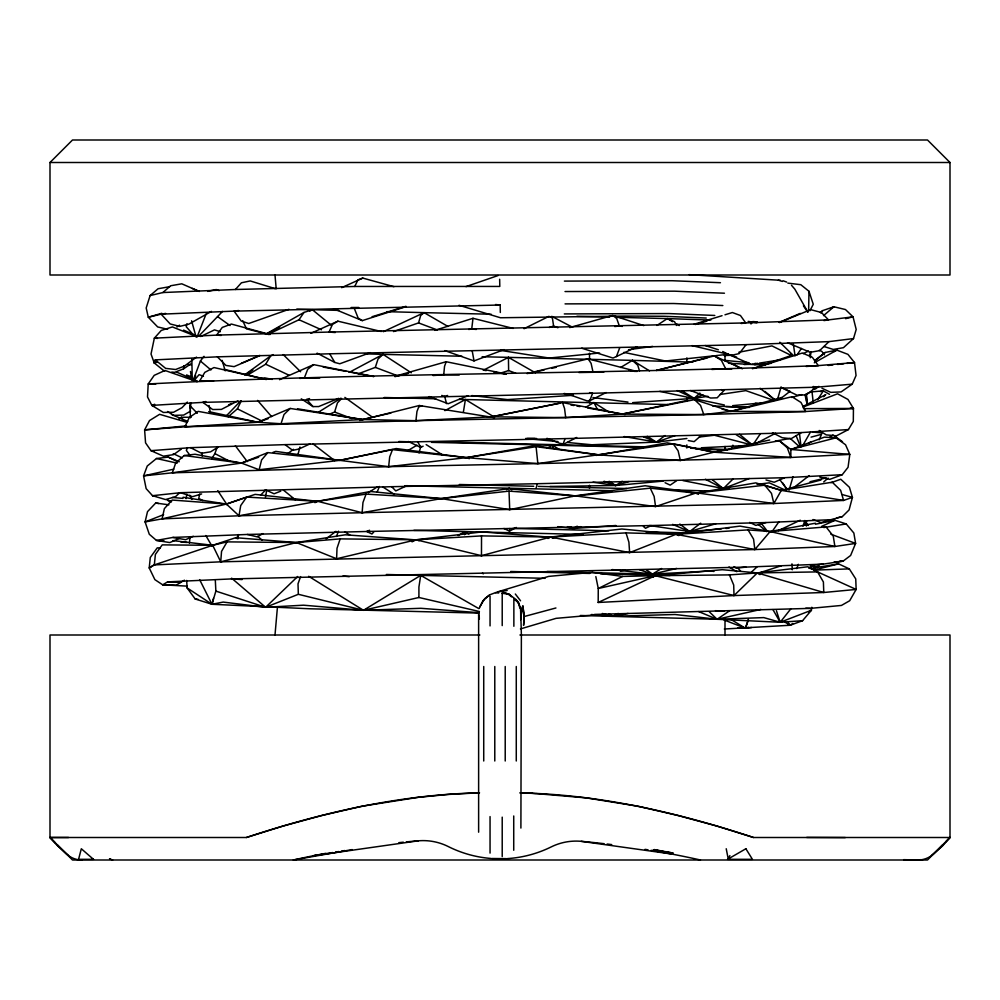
<?xml version="1.0" encoding="UTF-8"?>
<svg xmlns="http://www.w3.org/2000/svg" width="1000" height="1000" viewBox="0 0 1000 1000"><rect width="100%" height="100%" fill="white"/><g stroke="black" fill="none" stroke-linecap="round" stroke-linejoin="round"><path stroke-width="1.5" d="M515.8 373.25L508.625 370.575L508.425 357.362L482.113 356.725M803.062 407.025L837.537 393.8L847.962 399.438L853.438 408.438L853.312 421.45L848.438 429.562L836.462 435.812L826.263 434.9L819.25 430.475M808.65 310.438L808.975 291.275L800.812 284.7L787.85 283.125M815.425 524.225L834.938 520.325L846.225 523.925L853.85 533.025L855.6 543.413L834.9 546.487L770.138 531.538L748.075 529.9L676.038 534.288L626.025 532.888L550.638 537.038L481.525 535.887L481.475 555.688L220.725 561.825L154.338 564.9L149.225 567.962L154.875 579.637L162.675 584.825L187.05 586.125M555.188 537.587L482.025 531.9L416.15 539.788L336.6 558.763L337.013 548.312L340.175 538.875L416.15 539.788L481.525 535.887M468.7 329.475L471.725 329.012L473 318.3L513.212 328.425M814.275 570.438L814.5 567.388L812.788 565.237M237.825 538.925L238.062 535.938M419.212 540.138L345.225 534.8L296.438 542.55L220.725 561.825L221.55 551.362L227.062 541.875L296.438 542.55L340.175 538.875M179.213 538.488L169.788 542.575L156.45 540.413L149.288 534.25L145.1 521.925L162.1 518.862L238.988 515.788L362.125 512.712L362.962 502.525L366.062 494.1L441.275 498.6L509.712 509.65L575.138 495.863L645.138 485.75L773.85 503.512L843.587 500.438L852.438 497.362L849.425 487.3L840.775 479.25L831.038 482.713M275 635L277.413 607.425M463.375 412.15L465.4 399.525L667.85 404.575M189.425 543.188L189.963 537.225M433.05 375.538L443.713 374.787L444.538 366.337L446.175 361.725L506.163 374M171.8 372.062L174.662 372.362L183.538 368.837L183.85 365.838M810.1 568.575L838.55 563.862L849.312 568.888L855.738 578.913L856.15 589.438L823.775 592.5L734.013 595.562L598.188 602.475L598.263 588.5L595.837 576.6M179.5 492.938L175.438 496.725L165.525 499.55L152.513 495.688L146.15 488.638L143.562 475.887L172.325 472.812L388.65 466.675L389.688 456.912L392.5 449.637L466.463 457.625L537.863 463.612L790.85 457.475L849.8 454.4L848.05 467.3L842.25 474.712L829.75 479.35L819.862 477.125M464.625 534.688L464.95 531.638L583.088 534.412M181.412 449L173.525 454.65L163.363 456.175L150.963 450.662L145.562 442.863L144.613 429.875L184.9 426.812L415.925 420.688L416.962 411.5L419.275 405.513L494.55 417.688M419.038 452.962L420.812 446.138M503.925 528.475L509.487 531.138L509.8 528.513M810.275 357.775L810.975 351.737M811.8 607.263L811.413 610.237L802.575 620.7L790.25 625.25L724.338 629.012M545.1 578.312L420.712 575.4L418.913 587.038L418.913 597.487L479.425 611.525M572.112 496.362L650.263 488.162L695.6 493.125L764.75 485.188L781.312 490.387L832.225 482.212L840.65 490.337L843.587 500.438L781.312 490.387L755.775 482.875L695.6 493.125L655.562 506.575L575.138 495.863L509.025 491.125L441.275 498.6L370.487 491.488L238.988 515.788L240.712 505.575L246.7 497.075L317.738 501.337L362.125 512.712L773.85 503.512L781.312 490.387L820.962 480.012M186.062 498.675L186.875 494.15M265.45 497.212L266.525 491.362M199.75 494.025L198.75 498.4L202.812 500.637M258.637 457.238L241.488 463.075L172.325 472.812L175.7 462.975L184.2 455.55L195.037 454.25L241.488 463.075L259.15 469.75L261.6 459.938L267.825 452.6L339.8 460.35L388.65 466.675L537.863 463.612L673.15 443.738L713.9 452.175L790.85 457.475L790.85 449.45L779.388 440.788L713.9 452.175L680.362 460.538L598.987 454.9L536.087 446.688L466.463 457.625L388.65 466.675M186.95 323.738L186.2 326.688L192.763 334.2M186.688 580.438L187.1 587.913L195.175 598.975L211.975 604.275L213.487 598.425M297.75 455.387L299.95 446.987M777.337 400.025L781.112 386.85M393.512 331.575L418.55 322.912L420.675 315.538L424.1 312.65L491.138 314.225M479.237 613.1L310.012 608.787L211.975 604.275L215.863 591.112L215.338 580.65M824.05 346.538L833.3 349.438L843.45 347.688L853.512 338.575L856.2 329.475L853.037 316.837L845.462 309.538L833.9 306.775L822.663 310.613L820.275 312.375M536.112 488.025L537.388 483.713L784.613 477.713L842.25 474.712M789.05 490.163L793.037 476.737M328.975 414.4L334.588 412.038L337.45 402.863L341.562 398.625M169.725 286.675L158.088 288.738L150.113 295.562L146.188 307.987L148.287 317.238L157.675 326.938L167.625 329.288M268.087 418.75L257.787 422.25L184.9 426.812L189.237 417.537L198.2 411.375L257.787 422.25L281.025 423.75L284 414.525L290.2 408.45L362.55 419.538L415.925 420.688L703.775 414.562L805.713 411.5L853.438 408.438L850.362 408.237M358.162 373.85L375.325 367.388L378.038 359.025L383.025 354.363L461.987 356.25M802.987 526.2L804.862 520.462M164.625 371.325L154.225 362.925L155.25 359.875L217.375 356.838L329.663 353.8L746.125 344.663L828.962 341.625L853.512 338.575M737.825 627.938L745.425 628.237L748.425 619.412M723.85 619.875L745.425 628.237L748.4 619.587M796.8 568.638L798.3 564.3M479.325 608.2L482.887 600.825L489.15 595.212M300.587 576.6L298.012 583.837L298.337 594.3L265.613 607.288L223.188 602.087L211.975 604.275L187.1 587.913M848.438 429.562L801.413 432.587L565.075 438.612L562.938 444.55L546.925 438.325M211.762 458.8L214.875 453.587L217.425 446.613M479.75 606.8L484.738 598.65L490.05 594.7M581.725 348.212L613 358.05L616.425 356.562L619.738 347.713M193.375 379.762L200.4 361.025L204 356.325M566.538 393.663L587.075 400.887L589.775 400.725L592.6 393.275L816.237 387.212L852.225 384.175L856.05 375.5L854.525 362.562L847.925 354.35L836.8 350.112L825.175 352.475L814.513 360.7M299.8 378.425L304.4 377.837L307.688 369.35L313.625 364.637L373.837 376.488M197.062 337.05L206.1 313.9M336.413 536.475L338.525 531.175M187.45 447.612L186.325 450.4L189.887 455.175M377.238 491.85L379.425 486.475M819.175 439.825L821.55 434.312L811.05 437.137M729.9 855.612L728.188 858.737L726.225 848.75M731.137 449.188L732.9 445.175M804.9 525.013L806.787 520.8M193.65 379.888L195.662 375.75M228.162 416.763L237.387 408.85L241.2 401.025M150.113 295.562L162.9 292.538L235.4 289.5L354.738 286.462L357.987 279.837L362.8 278.087L393.913 286.675M809.925 310.788L813.263 304.288L808.975 291.275M809.163 355.487L811.188 351.65M802.712 445.613L810.45 432.075M191.388 403.062L189.887 405.65L190.438 417.8M247.013 375.4L265.688 364.212L270.625 355.913L273.288 354.613M236.287 538.488L238.812 534.562M817.65 399.675L823.3 390.875L829.538 394.338M753.55 443.95L760.288 433.85M797.05 354.888L801.425 348.45M267.975 334.35L299 319.75L304 312.438L312.325 309.688L338.713 310.387M771.775 532.05L778.875 521.812M750.975 323.988L752.788 321.55L757.312 321.912M820.812 313.012L822.663 310.613M746.125 344.663L739.163 353.612L732.1 355.175M580.413 615.487L717.075 619.275L780.188 622.263L790.85 608.787M194.237 380.363L199.088 374.65L203.45 376.25M411.613 540.562L416.15 539.788L481.475 555.688L754.85 549.55L770.138 531.538L815.438 523.212M519.925 635L950 635L950 837.5L942.537 845.95L931.525 855.612M235.4 289.5L241.412 282.8L250.212 280.938L275.225 288.65M531.775 793.225L586.337 797.887L638.038 806.213L678.1 815.525L716.675 825.987L753.525 837.5L950 837.5L934.087 853.413A22.5 22.5 0 0 1 918.175 860L903.637 859.663M373.738 532.075L371.925 534L366.725 531.487L247.375 534.462L172.913 537.438L156.45 540.413L164.112 540.925M168.888 504.825L155.675 503.038L147.5 511.662L145.1 521.925L163.612 514.65M226.975 415.225L240.775 400.825M198.6 336.312L222.525 311.413M187.375 402.088L182.025 407.663L173.562 412.25L163.35 412.45L151.85 405.387L147.513 396.95L148.212 383.95L154.213 375.35L164.95 370.462L197.175 381.712M260.525 495.2L265.95 489.725M50 162.5L72.5 140L927.5 140L950 162.5L950 275L50 275L50 162.5L950 162.5M942.5 845L927.5 860L72.5 860L57.5 845M945.713 841.787L950 837.5M733.312 478.713L723.337 488.575L682.913 480.575M812.987 519.538L821.012 522.537L842.35 516.587L849.075 509.95L852.438 497.362L842.138 494.538M622.7 576.425L598.263 588.5L655.263 575.688L734.013 595.562L757.337 572.925L807.763 566.775L817.55 571.9L823.4 581.975L823.775 592.5L757.337 572.925L722.35 569.7L655.263 575.688L622.7 576.425L592.525 572.375M828.962 341.625L819.6 350.65L810.163 352.3L787.537 342.713M215.863 591.112L265.613 607.288L297.7 576.5M699.862 393.05L694.212 398.35L632.7 402.625M823.55 396.7L825.763 394.65L802.8 406.562M751.525 571.987L757.125 566.825M162.9 292.538L170.575 285.775L181.788 283.812L198.95 291.288M701.012 435.6L694.137 441.637L688.25 440.55M823.725 481.912L828.138 478.088M823.525 315.637L833.9 306.775L831.263 308.337M815.025 360.725L825.175 352.475M179.288 461.737L168.275 457.1L156.488 458.512L147.25 466.012L143.562 475.887L173.8 469.162M737.775 447.45L740.025 445.675M793.45 487.887L809.175 475.625M780.512 398.7L790.075 391.275M287.375 453.925L293.45 449.288M326.112 538.825L335.913 531.325M812.05 569.263L814.5 567.388L819.188 565.875M818.888 386.375L815.45 388.988L812.738 389.137M649.6 525.513L689.625 531.562L700.7 523.2M665.062 435.538L656.375 442.1L591.888 444.762L567.263 442.45M196.513 357.1L184.475 366.05L175.625 369.5L165.625 368.375L155.25 359.875M808.9 568.312L812.613 565.562L810.037 567.175M244.562 374.925L270.625 355.913M792.738 623.488L790.25 625.25L787.8 624.663M808.925 612L811.413 610.237L780.188 622.263L763.775 617.6L717.075 619.275L675.013 614.5L612.788 616.275L591.337 614.525M829.475 437.425L833.088 434.9M852.225 384.175L841.087 391.925L830.788 392.35L821.975 388.275M676.6 480.712L670.188 485.138L665.075 482.738M176.988 326.95L179.55 325.2M246.425 374.312L252.862 369.9M729.8 610.662L717.075 619.275L698.637 611.562M183.538 368.837L191.175 363.688M808.65 443.275L811.15 441.6M178.988 418.837L181.35 417.25L191.062 417.275M656.938 325.438L667.337 318.587L710.837 320.1M368.325 492.75L377.375 486.825M154.338 564.65L149.225 567.962L150.287 557.487L157.238 547.863L160.25 547.888M549.975 486.475L615.7 485.487L622.225 481.262M652.675 577.337L655.263 575.688L729.438 574.9L757.337 572.925L817.55 571.9M218.438 446.9L210.562 451.838L201.537 453.275L190.55 447.663L150.963 450.662L153.938 451.075M318.538 412.15L340.975 398.15M547.038 571.512L652.463 574.125L661.562 568.488M231.612 578.162L265.613 607.288L303.488 605.188L363.475 610.288L420.712 575.4L478.875 608.638M620.612 367.488L632.425 360.363L692.825 362.188M184.438 580.188L176.038 585.237L162.675 584.825L167.587 581.875L231.462 578.913L745.913 567.1L823.1 564.138L843.062 561.175L850.625 555.462L855.6 543.413L830.875 534.2M381.275 331.5L337.9 321.175L332.425 324.438L329.05 332.062L216.6 335.112L154.35 338.162L151.025 354.025L154.225 362.925L157.225 362.212M801.413 432.587L791.062 438.725L782.237 437.738L772.525 432.75M407.725 450.65L416.962 445.225M577.225 526.175L573.237 528.5L557.863 526.65M458.212 535.513L464.95 531.638L468.925 534.05M585.8 407.212L593.913 402.562L609.525 412.438M190.662 411.087L183.625 415.087L173.738 415.375L167.55 411.512M266.038 333.975L304 312.438M262.962 533.587L257.2 536.85L247.375 534.462M211.45 311.388L188.787 324.15L179.775 326.4L170.188 323.963L161.137 314.175L148.287 317.238L161.775 313.288M814.3 362.8L836.8 350.112L834.188 351.562M547.125 448.225L552.562 445.188L643.737 447.5M506.538 489.738L509.237 488.225L612.013 490.7M444.888 410.65L465.4 399.525L493.225 416.438M509.487 531.138L516.325 527.463M266.075 334.4L279.675 327.125M309.613 311.15L312.325 309.688L331.388 325.3M349.212 372.375L383.025 354.363L411.3 372.8M618.212 613.4L612.788 616.275L602.375 613.475M408.25 441.475L420.725 447.463L423.113 446.2M754.812 364.762L757.537 363.325M547.913 538.475L550.638 537.038L621.875 529L676.038 534.288L754.85 549.55L834.9 546.487L833.25 536.087L826.062 526.912L770.138 531.538L739.975 526.112L676.038 534.288L629.637 552.625L550.638 537.038L547.587 537.513M154.225 362.925L156.975 361.488M755.4 443.8L775.6 433.25M237.975 400.838L221.388 409.412L212.675 409.525L202.85 402.362L151.85 405.387L154.537 406.15M483.612 370.112L508.425 357.362L632.425 360.363L649.513 370.863M576.7 437.475L562.938 444.55L561.025 443.375M228.612 404.888L231.35 403.525M589.775 400.725L606.175 392.537M524.05 328.7L549 316.312M412.013 541.838L416.15 539.788L419.087 540.712M803.25 353.587L808.562 351.012M200.65 336.512L214.488 329.888L220.338 331.7M616.425 356.562L637.05 346.688M833.763 519.575L766.05 522.55L651.275 525.538L645.512 528.275L643.388 526.438M778.263 530.688L800.288 520.212M314.913 502.663L317.738 501.337L366.062 494.1M407.1 485.575L395.788 490.9L391.675 486.7L180.562 492.688L152.513 495.688L155.562 495.95M598.188 602.475L655.263 575.688M383.325 331.688L424.1 312.65L448.013 326.475M310.262 443.775L298.962 449.012L292.7 450.363L285.038 444.65L190.55 447.663M821.637 526.362L834.938 520.325M341.662 287.663L362.8 278.087M310.912 333.312L337.9 321.175M193.3 536.287L185.613 539.712L172.913 537.438M279.55 379.675L313.625 364.637M369.538 530.25L366.725 531.487L651.275 525.538M784.613 477.713L774.212 482.25L765.987 479.938M259.713 355.637L234.1 366.637L225.9 365.425L217.375 356.838M779.188 322.375L800.25 313.4M241.35 363.263L259.8 355.438M290.2 408.45L257.787 422.25L208.713 411.6M702.775 394.787L694.212 398.35L691.137 398.212M338.675 398.312L318.663 406.575L312.987 406.587L301.288 398.825M779.425 322.537L810.7 309.65L821.462 312.525L828.512 319.887L853.037 316.837L845.562 318.675M468.175 395.688L448.2 403.725L429.225 396.575M151.85 405.387L154.7 404.25M267.825 452.6L241.488 463.075L184.2 455.55M280.775 491.138L274.088 493.787L265.275 489.7M749.338 478.525L723.337 488.575L705.4 479.275M444.787 350.613L474.025 360.913L504.175 349.588M790.85 449.45L824.388 437.15L836.038 437.837L845.562 444.775L849.8 454.4L790.85 449.45L836.038 437.837M370.387 352.612L339.8 363.775L334.85 362.475L317.087 353.15M497.725 591.862L507.163 590.525M288.975 309.312L248.725 323.512L241.188 321L234.062 311.125L161.137 314.175L165.662 313.412M490.65 594.45L497.388 591.987M497.85 591.825L548.65 576.4L592.212 572.35M466.012 286.613L498.113 275.512M675.138 435.6L656.375 442.1L650.25 441.438M246.7 497.075L226.425 504.075L162.1 518.862L164.375 508.612L172.162 500.05L226.425 504.075L255.125 494.375L317.738 501.337M272.938 452.375L275.788 451.4L339.8 460.35L392.5 449.637M752.45 368.738L791.938 355.275M265.613 607.288L268.525 606.3M359.625 420.475L419.275 405.513M757.788 573.337L781.513 565.712M333.587 308.75L362.3 320.625L406.15 306.613M549.138 327.512L553.6 326.087L557.888 327.75M499.787 373.375L508.625 370.575M753.938 368.4L802.375 353.013L812.375 357.337L818.3 365.613L854.525 362.562L846.787 363.413M246.388 837.5C319.488 813.35 395.325 795.612 472.525 793.037A78.35 8.375 0 0 1 479.525 792.775L448 794.45L418.462 797.3L361.962 806.2L321.875 815.512L283.275 825.987L246.4 837.5L50 837.5L50 635L479.875 635M434.725 330.375L473 318.3M731.087 619.525L745.425 628.237L748.363 627.312M372.062 316.725L405.938 306.325M298.337 594.3L363.475 610.288L366.425 609.375M693.988 324.275L722.038 315.688M724.987 314.788L732.375 312.538L740.438 315.5L745.738 322.925L828.512 319.887L823.913 320.588M201.637 493.938L192.525 496.675L180.562 492.688M685.138 530.462L689.625 531.562L716.087 523.638M520.438 628.925L556.075 618.35L593.05 615.087M593.013 482.2L615.7 485.487L628.962 481.587M807.675 393.088L812.025 391.825L823.3 390.875L820.337 391.613M205.812 401.512L202.85 402.362L592.6 393.275L589.562 392.587M394.7 376.35L446.175 361.725M695.25 324.513L706.975 321.175M569.7 327.587L612.75 315.413L616.7 318.475L619.338 325.975L622.35 326.413M441.688 395.438L444.625 396.3L447.625 395.462M766.05 522.55L755.9 525.4L749.675 522.413M791.587 397.45L801.862 394.625M781.762 397.463L730.913 411.388L703.775 414.562L622.112 414.1L565.7 417.625L491.613 416.812L415.925 420.688M481.475 555.688L550.638 537.038L553.45 538.288M555.938 607.975L524.188 616.525L523.587 625.388L524.225 616.525L522.85 605.75L524.188 616.525L522.45 609.125M309.538 398.562L306.55 399.338L312.987 406.587M580.65 526.625L573.237 528.5L568.775 527.4M594.5 614.425L810.4 608.375L841.438 605.438L849.688 600.737L856.15 589.438L813.725 570.15L838.55 563.862M742.387 368.8L714.3 355.913L656.338 370.45L706.9 358.075M394.975 376.637L401.037 375.15M404.075 374.412L408.625 373.3M527.075 373.612L588.125 358.825L637.038 371.512M227.062 541.875L212.712 545.3L154.338 564.9L155.387 554.425L162.225 544.875L212.712 545.3L235.712 537.7L296.438 542.55L336.6 558.763M810.025 481.737L826.275 477.85M612.175 569.562L652.463 574.125L676.637 568.438M836.538 517.962L842.35 516.587M308.65 576.3L363.475 610.288L418.913 597.487M261.588 378.537L264.625 377.85L272.262 379.438M281.025 423.75L362.55 419.538L390.838 413.075M419.113 406.625L422.088 405.95M528.825 373.425L544.038 370.037M551.638 368.338L556.2 367.325M760.913 609.425L717.075 619.275L709.262 611.75M769.7 440L713.9 452.175L667.138 442.85L595.938 455.425M207.65 291.4L216.225 289.538L219.137 290.65M587.45 407.938L622.112 414.1L687.75 400.288M620.337 571.05L625.25 570.05M625.15 414.575L562.513 402.587L491.613 416.812L560.337 403.125M622.112 414.1L694.525 399.65L730.913 411.388L805.713 411.5L800.975 402.45L791.95 396.725L730.913 411.388L721.988 409.087M754.3 573.513L757.337 572.925L760.275 573.625M738.787 352.262L771.938 345.887L791.175 355.412M628.112 613.462L612.788 616.275L608.9 613.763M775.225 441.138L790.25 438.425L798.988 446.337M362.125 512.712L441.275 498.6L508.663 488.625L575.138 495.863M352.238 849.587L293.325 860A932.138 932.138 0 0 1 315.438 855.337M259.15 469.75L339.8 460.35L396.175 448.55L466.463 457.625L534.812 445.7L602.062 455.337M332.725 852.55L313.137 855.788L418.363 840.812A56.25 56.25 0 0 1 448.3 846.575A115.588 115.588 0 0 0 490.8 858.45M335.737 852.05L338.75 851.55M341.763 851.05L344.775 850.55M823.8 527.562L846.225 523.925M759.362 363.125L780.325 359.812M707.887 396.3L694.212 398.35L691.188 397.788M720.037 394.487L745.863 390.625L774.1 400.5M660.938 441.413L656.375 442.1L624.1 436.55M628.513 349.7L652.675 346.4M238.65 310.512L234.062 311.125L500.175 305.025L500.325 312.488M351.15 307.512L358.762 307.475M741.125 323.5L745.738 322.925L329.05 332.062L335.262 332.537M729.463 487.812L723.337 488.575L712.575 479.938M757.062 484.375L769.325 482.85L785.85 490.4M614.763 326.538L619.338 325.975M918.175 860L920.975 859.663M686.912 438.488L656.375 442.1L653.413 441.312M699.137 437.05L714.4 435.238L749.762 444.438M745.913 567.1L736.263 568.212L734.062 566.613M745.425 628.237L751.612 627.525M828.225 365.462L832.862 364.95M837.513 364.438L843.7 363.762M712.913 355.938L665.425 361L623.875 352.375M715.975 355.613L728.238 354.3L736.612 357.113M525.712 438.45L534.938 438.512M599.6 352.987L549.163 358.05L500.45 350.375M834.087 562.075L843.062 561.175L840.037 560.95M810.413 565.363L823.1 564.138M186.6 425.863L144.613 429.875L149.512 420.562L159.625 414.312L187.213 422.413M732.613 405.65L763.175 402.775M604.05 481.238L615.7 485.487L663.125 481.1M672.613 524.375L689.625 531.562L721.425 528.837M725.962 528.45L728.988 528.2M527.263 438.525L536.512 438.488M771.15 363.35L760.4 364.175L755.088 363.312M806.087 366.488L818.3 365.613C595.013 374.425 371.375 372.55 148.212 383.95L155.825 384M615.95 525.5L573.237 528.5L567.413 526.638M772.938 609.587L780.188 622.263L802.575 620.7M573.125 395.312L507.525 399.6L471.863 395.575M578.925 372.537L603.862 372.088M711.85 369.487L725.638 368.675L731.625 369.263M639.487 569.712L652.463 574.125L710.9 570.925L713.95 571.475M744.237 364.538L748.875 364.3M751.963 364.15L759.688 363.762M701.425 447.762L744.938 445.588M724.3 355.562L731.95 355.238M813.725 570.15L849.312 568.888M363.475 610.288L420.85 608.3L479.3 612.7M285.038 444.65L565.075 438.612M725.163 354.363L728.238 354.3L750.25 363.95M391.675 486.7L537.388 483.713M564.388 281.1L672.15 280.725L720.45 282.712M565.025 291.537L674.575 291.175L724.45 293.212M565.062 303.888L673.675 303.512L722.837 305.538M564.312 313.925L668.95 313.562L714.8 315.462M803.438 408.65L853.438 408.438M354.738 286.462L499.8 286.438L499.65 279.262M68.537 837.5L50 837.5L57.587 845.825L68.475 855.612M93.462 859.325L78.575 859.325L81.325 848.75L93.462 859.325L92.375 858.737M213.6 381.012L199.713 380.9L204.825 372.35L213.988 367.55L266.312 379.513M491.525 858.512L506.438 858.65M304.4 377.837L319.775 378.025M443.713 374.787L459.225 375.075M725.863 406.613L748.8 407.1M434.925 441.737L647.113 446.9M431.55 442.35L552.562 445.188L559.138 449.387M459.35 484.5L533.737 486.287M404.888 485.725L509.237 488.225L511.85 489.862M512.888 528.45L608.837 530.775M510.688 571.5L589.725 573.438M576.9 316.288L609.637 317.125M615.875 317.288L667.337 318.587L674.562 321.725L676.575 325.487M384.212 397.512L435.737 398.787M459.162 399.375L465.4 399.525M538.387 486.4L626.75 488.537M413.875 530.363L464.95 531.638M600.55 573.713L670.138 575.475M386.838 311.663L424.1 312.65M398.85 441.512L409.762 441.8M386.388 574.487L420.712 575.4M645.837 531.788L690.562 533.013M728.45 363.263L765.425 365.188M364.55 353.825L383.025 354.363M670.188 489.825L712.087 491.1M690.987 492.95L700.25 493.225M748.125 321.4L756.888 322.788M690.788 448.25L726.675 449.5M696.237 449.05L727.1 450.125M296.788 309.088L312.325 309.688M167.587 581.875L180.75 582.4M570.05 395.025L573.112 395.15M712.525 405.913L749.45 407.463M805.775 608.175L810.4 608.375M814.525 570.5L814.5 567.388L817.525 567.513M188.212 364.637L191.3 364.787M689.225 274.65L780.438 280.3M706.237 318.038L663.875 316.275L625.262 316.075L500.438 317.75L459.05 305.287M231.462 578.913L242.1 579.562M536.188 793.45C610.388 796.938 683.188 814.325 753.525 837.5M180.963 542.05L187.087 542.463M715.487 610.675L724.412 611.312M221.238 335.462L216.6 335.112L222.275 327.425L231.375 324.062L270.062 334.525M812.5 432.075L822.262 432.9M495.562 592.712L498.663 592.987M501.775 593.263L508.762 594.125L516.125 599.6M172.338 497.45L183.012 498.4M157.438 338.438L154.35 338.162L161.287 330.412L172.387 326.95L196.287 336.425M471.725 329.012L476.375 329.45M530.325 438.988L558.025 441.587M724.4 360.312L748.95 362.713M495.55 304.513L500.175 305.025M725.163 353.938L728.238 354.3L722.725 351.512M172.95 540.6L212.712 545.3L220.725 561.825M343.013 575.962L349.237 576.725M592.938 397.562L628 402.075M195.175 598.975L198.113 599.362M507.4 858.6A115.588 115.588 0 0 0 551.225 846.9A56.25 56.25 0 0 1 581.213 841.325L671.162 853.938M183.075 497.25L226.425 504.075L238.988 515.788M155.675 503.038L158.713 503.512M297.512 408.775L362.55 419.538M564.1 393.462L573.15 394.963M654.163 849.613L653.225 850.1L673.138 853.05L654.163 849.613L671.8 853.45M570.875 405L573.888 405.525M576.9 406.062L579.925 406.6M483.125 370.05L486.175 370.613M493.787 371.987L505.988 374.212M323.175 367.062L346.112 371.375M349.175 371.95L373.638 376.55M755.325 403.188L759.837 404.05M659.825 391.375L724.375 404.988M504.087 592.65L508.762 594.125M629.225 370.213L635.312 371.5M721.25 389.613L724.262 390.25L717.2 397.8L710.65 398.038L690.5 390.55M156.488 458.512L177.125 463.15M505.425 592.95L502.4 592.263L509.913 594.688M813.213 386.5L816.237 387.212L806.25 394.862L797.013 395.188L781.6 387.713M223.938 369.3L266.225 379.4M691.963 345.588L728.238 354.3M247.963 329.212L268.7 334.525M778.337 280.175L782.412 281.45M171.575 501.538L167.138 500.125L171.238 501.8M705.25 345.538L718.363 349.775M614.225 315.9L643.775 325.588M783.037 280.763L786.65 282.062M466.463 457.625L469.35 458.688M334.588 412.038L351.987 418.537M418.55 322.912L437.388 330M375.325 367.388L398.625 376.163M819.225 350.312L821.8 351.35L824.412 354.85M186.575 374.925L190.812 376.625M112.638 860L109.513 858.737L110.55 859.325M643.388 436.763L656.375 442.1L647.262 436.325M695.6 493.125L698.475 494.325M570.413 527.3L573.237 528.5L570.625 526.862M171.475 414.438L187.775 421.45M192.288 288.412L199.325 291.475M176.6 372.113L197.525 381.225M183.575 330.112L197.662 336.275M299 319.75L321.488 329.775M677.2 390.588L694.212 398.35L682.375 391.075M173.238 453.675L182.262 457.875M676.038 534.288L678.825 535.6M265.688 364.212L289.137 375.275M782.237 387.775L789.087 391.05M168.275 457.1L177.838 461.812M237.387 408.85L262.162 421.138M214.875 453.587L229.775 461.375M551.775 316.35L572.45 327.212M731.55 363.35L740.962 368.387M508.425 357.362L535.462 372.812M667.337 318.587L672.638 321.688M676.6 324.025L679.25 325.575M785.05 622.175L790.25 625.25L788.35 622.938M728.975 567L736.8 571.688M714.3 355.913L721.4 360.337L725.638 368.675M362.3 320.625L358.15 318.025L354.162 308.075M426.15 444.588L443.075 455.275M736.062 434.637L751.425 444.387M344.762 531.812L349.938 535.112M609.125 481.287L615.7 485.487M382.587 486.812L394.375 494.375M757.337 572.925L759.925 574.65M646.162 569.65L652.463 574.125M344.862 397.4L372.25 417.075M217.537 316.575L230.012 325.538M834.275 435.75L842.537 441.75M679.825 524.062L689.625 531.562M312.863 443.75L334.65 460.6M760.05 388.275L774.513 399.6L764.975 391.45M283.212 489.913L295.287 499.75M739.538 434.312L751.513 444.212M257.65 536.312L262.362 540.275M790.575 353.462L792.938 355.462M200.4 361.025L210.938 369.938M508 593.8L511.475 596.8M514.95 599.788L518.413 602.775L520.712 608.337M758.475 524.5L766.55 531.575M779.388 440.788L787.312 447.812L790.85 457.475M632.425 360.363L637.762 365.262L639.487 370.925M694.525 399.65L700.575 405.462L703.775 414.562M283.188 354.588L300.65 371.763M779.837 342.225L793.088 355.275M55.362 842.862L50 837.5L65.912 853.413A22.5 22.5 0 0 0 81.825 860M197.3 413.275L189.887 405.65L190.613 408.625M791.488 285.287L794.8 289.1L807.875 312.1M737.712 567.913L740.788 571.375M257.562 400.412L271.562 416.575M764.75 485.188L771.488 493.387L773.85 503.512M482.512 573.013L483.225 573.888M761.513 523.65L767.175 530.962M520.538 600.788L515.325 594M235.362 445.763L247.25 461.6M805.863 522.062L808.375 525.45M779.638 479.4L786.812 489.2M516.275 599.763L518.925 603.675M551.1 316.625L552.5 318.625L553.6 326.087M673.15 443.738L678.112 450.838L680.362 460.538M803.413 305.812L807.725 312.125M782.575 482.825L786.025 487.875M517.1 600.8L519.388 604.625M588.125 358.825L591.1 363.338L592.938 371.725M217.775 490.675L227.213 505M181.35 417.25L183 419.862M474.025 360.913L472.188 350.75M329.663 353.8L334.85 362.475M748.075 529.9L753.562 539.138L754.85 549.55M205.837 535.538L211.975 546.125M593.913 402.562L597.325 409.15M417.713 441.637L420.725 447.463M199.65 579.663L211.975 604.275M189.825 495.2L191.838 499.412M650.263 488.162L654.15 496.425L655.562 506.575M242.712 320.7L246.612 329.087M729.438 574.9L733.7 585.037L734.013 595.562M796.188 435.875L800.612 446.938M562.513 402.587L564.55 408.488L565.7 417.625M776.425 610.737L780.188 622.263M626.025 532.888L628.9 542.2L629.637 552.625M222.1 360.35L225.225 370.825M191.588 320.788L196.088 337.025M805.375 522.212L806.413 526.038M518.413 602.775L519.9 608.2M520.638 610.913L521.375 613.625M444.625 396.3L446.575 403.663M478.625 832.188L478.625 614.6L479.35 617.4M479.275 618.837L478.625 614.6M190.025 403.1L190.75 406.025M805.1 395.163L807.212 404.625L806.462 393.975M479.363 618.825L478.688 615.225M552.562 445.188L553.088 447.887M521.013 609.738L520.45 606.625L521.213 617.612M209.125 405.525L210.387 413.062M190.463 371.463L191.838 379.85M536.087 446.688L537.863 463.612M806.525 400.05L807.212 404.625L806 393.913M793.337 343.988L795.075 355.962M812.025 391.825L813.3 403.137M799.475 433.038L801 446.788M275 275L276.2 288.788M814.5 567.388L814.737 570.2M202.013 453.05L202.2 456.138M791.963 563.85L792.262 569.788M509.025 491.125L509.712 509.65M191.85 359.4L192.237 379.55M520.725 619.663L520.675 609.338L521.375 635L520.9 828.075M725 354.775L725 360.988M725 446.45L725 449.562M725 619.675L725 635M686.838 357.875L686.838 362.537M686.838 398.275L686.838 401.388M686.838 444.9L686.838 448.013M589.513 353.212L589.513 359.438M589.513 399.837L589.513 402.938M589.513 485.3L589.513 488.413M516.275 666.5L516.275 761M513.862 598.8L513.862 626.275M513.725 815.975L513.725 850.263M505.213 666.5L505.213 761M502.212 593.962L502.212 625.6M502.212 817.15L502.212 856.6M494.787 666.5L494.787 761M490.05 596.225L490.05 625.913M490.05 816.587L490.05 853.1M483.725 666.5L483.725 761M519.763 792.887A78.35 8.25 0 0 1 535.763 793.538M318.4 854.75A932.138 932.138 0 0 1 325.8 853.337M398.862 842.663A932.138 932.138 0 0 1 403.35 842.2M406.35 841.9A932.138 932.138 0 0 1 418.363 840.812M581.213 841.325A932.05 932.05 0 0 1 604.087 843.688M607.137 844.038A932.05 932.05 0 0 1 611.712 844.6M645.05 849.35A932.05 932.05 0 0 1 648.062 849.837M651.075 850.337A932.05 932.05 0 0 1 700.462 860M504.338 858.75A115.588 115.588 0 0 1 496.8 858.775M806.688 837.438A506.238 0.762 0.1 0 1 845.3 837.575M521.013 792.788A78.35 8.375 0 0 1 531.888 793.2M745.875 848.75L727.588 859.325L752.425 859.325L745.875 848.75"/></g></svg>
